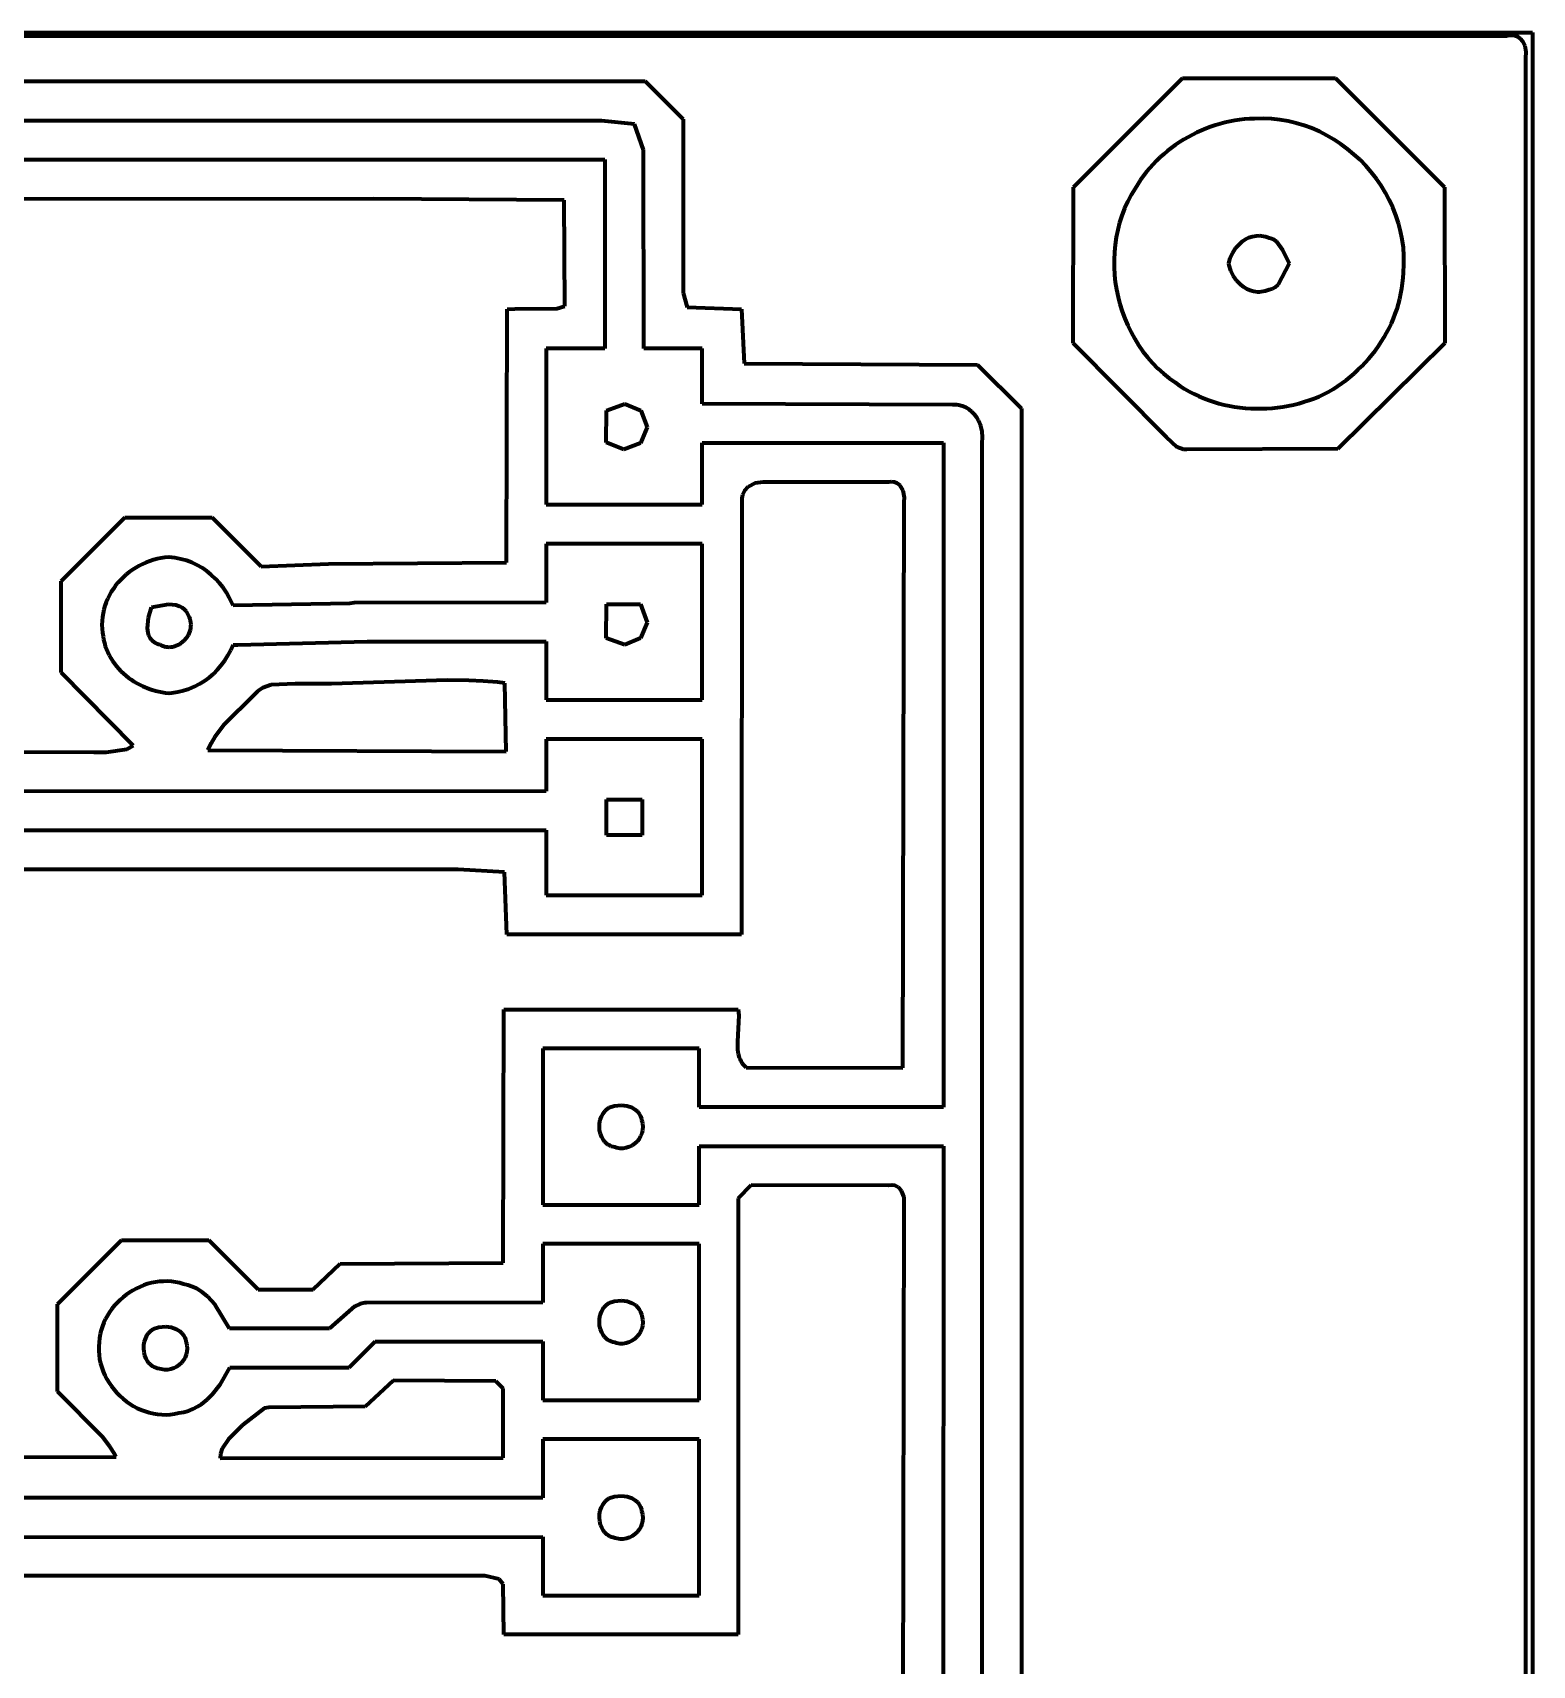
# Model space of a CAD drawing. Header units: millimetres. Extents: x 0 to 15.3, y 0 to 12.6.
# Drawn here: x 12.078 to 15.278, y 9.129 to 12.611 of the extents above; entities that cross this region are included whole.
import ezdxf

# ---------------------------------------------------------------- set-up
doc = ezdxf.new("R2010")
doc.units = ezdxf.units.MM
doc.layers.add('color#f8f8f8ff', color=7, linetype='CONTINUOUS', lineweight=100)

msp = doc.modelspace()

# ---------------------------------------------------------------- linework, layer by layer
at = {"layer": 'color#f8f8f8ff'}
for p, q in [((0, 12.6111), (15.2778, 12.6111)), ((15.2778, 12.6111), (15.2778, 0)), ((15.2227, 12.6039), (0.0551, 12.6038)), ((15.2258, 12.6046), (15.2227, 12.6039)), ((15.2317, 12.6052), (15.2258, 12.6046)), ((15.2372, 12.6049), (15.2317, 12.6052)), ((15.2422, 12.6038), (15.2372, 12.6049)), ((15.2468, 12.6019), (15.2422, 12.6038)), ((15.2527, 12.5977), (15.2468, 12.6019)), ((15.2575, 12.5922), (15.2527, 12.5977)), ((15.2621, 12.5833), (15.2575, 12.5922)), ((15.2648, 12.5703), (15.2621, 12.5833)), ((15.2635, 0.0091), (15.2638, 12.5564)), ((15.2638, 12.5564), (15.2648, 12.5703)), ((7.5874, 12.5076), (13.3848, 12.5077)), ((13.3848, 12.5077), (13.4659, 12.4266)), ((14.2985, 12.2815), (14.531, 12.5139)), ((14.531, 12.5139), (14.8578, 12.5139)), ((14.8578, 12.5139), (15.0904, 12.2815)), ((13.2919, 12.4233), (7.6664, 12.4235)), ((13.3625, 12.416), (13.2919, 12.4233)), ((13.3817, 12.3615), (13.3625, 12.416)), ((13.4659, 12.4266), (13.4661, 12.0565)), ((14.562, 12.3982), (14.5525, 12.3935)), ((14.5717, 12.4025), (14.562, 12.3982)), ((14.5815, 12.4065), (14.5717, 12.4025)), ((14.5914, 12.4102), (14.5815, 12.4065)), ((14.6015, 12.4136), (14.5914, 12.4102)), ((14.6117, 12.4166), (14.6015, 12.4136)), ((14.6219, 12.4192), (14.6117, 12.4166)), ((14.6323, 12.4215), (14.6219, 12.4192)), ((14.6428, 12.4235), (14.6323, 12.4215)), ((14.6533, 12.425), (14.6428, 12.4235)), ((14.6639, 12.4263), (14.6533, 12.425)), ((14.6745, 12.4271), (14.6639, 12.4263)), ((14.6852, 12.4276), (14.6745, 12.4271)), ((14.7033, 12.4281), (14.6852, 12.4276)), ((14.7212, 12.4274), (14.7033, 12.4281)), ((14.739, 12.4255), (14.7212, 12.4274)), ((14.7565, 12.4225), (14.739, 12.4255)), ((14.7738, 12.4184), (14.7565, 12.4225)), ((14.7907, 12.4133), (14.7738, 12.4184)), ((14.8073, 12.4072), (14.7907, 12.4133)), ((14.8235, 12.4001), (14.8073, 12.4072)), ((14.8392, 12.392), (14.8235, 12.4001)), ((14.5077, 12.3655), (14.4994, 12.359)), ((14.5163, 12.3717), (14.5077, 12.3655)), ((14.5251, 12.3776), (14.5163, 12.3717)), ((14.534, 12.3832), (14.5251, 12.3776)), ((14.5432, 12.3885), (14.534, 12.3832)), ((14.5525, 12.3935), (14.5432, 12.3885)), ((14.8545, 12.3831), (14.8392, 12.392)), ((14.8692, 12.3734), (14.8545, 12.3831)), ((14.8835, 12.3628), (14.8692, 12.3734)), ((14.8971, 12.3515), (14.8835, 12.3628)), ((7.6631, 12.3404), (13.2988, 12.3404)), ((13.2988, 12.3404), (13.2988, 11.9373)), ((13.3818, 11.9373), (13.3817, 12.3615)), ((14.4685, 12.3302), (14.4614, 12.3223)), ((14.4758, 12.3378), (14.4685, 12.3302)), ((14.4834, 12.3452), (14.4758, 12.3378)), ((14.4913, 12.3522), (14.4834, 12.3452)), ((14.4994, 12.359), (14.4913, 12.3522)), ((14.9101, 12.3395), (14.8971, 12.3515)), ((14.9224, 12.3267), (14.9101, 12.3395)), ((14.4419, 12.2971), (14.436, 12.2882)), ((14.4481, 12.3057), (14.4419, 12.2971)), ((14.4546, 12.3141), (14.4481, 12.3057)), ((14.4614, 12.3223), (14.4546, 12.3141)), ((14.934, 12.3133), (14.9224, 12.3267)), ((14.9449, 12.2994), (14.934, 12.3133)), ((14.9549, 12.2848), (14.9449, 12.2994)), ((14.2979, 11.9486), (14.2985, 12.2815)), ((14.422, 12.2651), (14.4145, 12.2508)), ((14.4305, 12.279), (14.422, 12.2651)), ((14.436, 12.2882), (14.4305, 12.279)), ((14.9642, 12.2698), (14.9549, 12.2848)), ((14.9726, 12.2542), (14.9642, 12.2698)), ((15.0904, 12.2815), (15.091, 11.9485)), ((12.8059, 12.2567), (11.6562, 12.2552)), ((13.2121, 12.2536), (12.8059, 12.2567)), ((13.2137, 12.0274), (13.2121, 12.2536)), ((14.4078, 12.2361), (14.4021, 12.2211)), ((14.4145, 12.2508), (14.4078, 12.2361)), ((14.9801, 12.2382), (14.9726, 12.2542)), ((14.9866, 12.2218), (14.9801, 12.2382)), ((14.3931, 12.1904), (14.3899, 12.1747)), ((14.3971, 12.2059), (14.3931, 12.1904)), ((14.4021, 12.2211), (14.3971, 12.2059)), ((14.9922, 12.2051), (14.9866, 12.2218)), ((14.9967, 12.188), (14.9922, 12.2051)), ((14.3875, 12.1588), (14.386, 12.1429)), ((14.3899, 12.1747), (14.3875, 12.1588)), ((14.6453, 12.152), (14.6534, 12.161)), ((14.6534, 12.161), (14.6595, 12.1662)), ((14.6595, 12.1662), (14.6661, 12.1705)), ((14.6661, 12.1705), (14.6731, 12.174)), ((14.6731, 12.174), (14.6805, 12.1765)), ((14.6805, 12.1765), (14.6882, 12.178)), ((14.6882, 12.178), (14.6961, 12.1783)), ((14.6961, 12.1783), (14.7001, 12.178)), ((14.7001, 12.178), (14.7042, 12.1773)), ((14.7042, 12.1773), (14.7083, 12.1764)), ((14.7083, 12.1764), (14.7124, 12.175)), ((14.7124, 12.175), (14.7165, 12.1734)), ((14.7165, 12.1734), (14.724, 12.171)), ((14.724, 12.171), (14.7322, 12.1657)), ((14.7322, 12.1657), (14.7449, 12.1482)), ((15.0002, 12.1706), (14.9967, 12.188)), ((15.0026, 12.153), (15.0002, 12.1706)), ((14.386, 12.1429), (14.3853, 12.1269)), ((14.3853, 12.1269), (14.3854, 12.1108)), ((14.6299, 12.1189), (14.6333, 12.1307)), ((14.6333, 12.1307), (14.6385, 12.1418)), ((14.6385, 12.1418), (14.6453, 12.152)), ((14.7449, 12.1482), (14.759, 12.119)), ((15.0038, 12.1352), (15.0026, 12.153)), ((15.0039, 12.1172), (15.0038, 12.1352)), ((14.3854, 12.1108), (14.3863, 12.0948)), ((14.3863, 12.0948), (14.388, 12.0788)), ((14.6308, 12.1148), (14.6299, 12.1189)), ((14.6347, 12.103), (14.6308, 12.1148)), ((14.6403, 12.0919), (14.6347, 12.103)), ((14.6474, 12.0818), (14.6403, 12.0919)), ((14.759, 12.119), (14.7358, 12.0739)), ((15.001, 12.0767), (15.0021, 12.0879)), ((15.0021, 12.0879), (15.0028, 12.0991)), ((15.0028, 12.0991), (15.0039, 12.1172)), ((13.4661, 12.0565), (13.4744, 12.0256)), ((14.388, 12.0788), (14.3905, 12.063)), ((14.3905, 12.063), (14.3938, 12.0472)), ((14.6558, 12.073), (14.6474, 12.0818)), ((14.6621, 12.0681), (14.6558, 12.073)), ((14.6688, 12.064), (14.6621, 12.0681)), ((14.676, 12.0609), (14.6688, 12.064)), ((14.6835, 12.0588), (14.676, 12.0609)), ((14.6913, 12.0578), (14.6835, 12.0588)), ((14.6954, 12.0578), (14.6913, 12.0578)), ((14.6994, 12.058), (14.6954, 12.0578)), ((14.7036, 12.0587), (14.6994, 12.058)), ((14.7078, 12.0596), (14.7036, 12.0587)), ((14.712, 12.0609), (14.7078, 12.0596)), ((14.7162, 12.0626), (14.712, 12.0609)), ((14.7216, 12.0641), (14.7162, 12.0626)), ((14.7284, 12.0675), (14.7216, 12.0641)), ((14.7358, 12.0739), (14.7284, 12.0675)), ((14.9951, 12.0437), (14.9975, 12.0546)), ((14.9975, 12.0546), (14.9995, 12.0656)), ((14.9995, 12.0656), (15.001, 12.0767)), ((13.0893, 11.4809), (13.0902, 12.0211)), ((13.0902, 12.0211), (13.1071, 12.0217)), ((13.1071, 12.0217), (13.1973, 12.0229)), ((13.1973, 12.0229), (13.2137, 12.0274)), ((13.4744, 12.0256), (13.5901, 12.0211)), ((13.5901, 12.0211), (13.5964, 11.9051)), ((14.3938, 12.0472), (14.3978, 12.0317)), ((14.3978, 12.0317), (14.4026, 12.0163)), ((14.4026, 12.0163), (14.4082, 12.0013)), ((14.9853, 12.0117), (14.989, 12.0222)), ((14.989, 12.0222), (14.9923, 12.0329)), ((14.9923, 12.0329), (14.9951, 12.0437)), ((14.4082, 12.0013), (14.4145, 11.9865)), ((14.4145, 11.9865), (14.4215, 11.9721)), ((14.9669, 11.9711), (14.9721, 11.981)), ((14.9721, 11.981), (14.9769, 11.9911)), ((14.9769, 11.9911), (14.9813, 12.0013)), ((14.9813, 12.0013), (14.9853, 12.0117)), ((14.4974, 11.748), (14.2979, 11.9486)), ((14.4215, 11.9721), (14.4293, 11.958)), ((14.4293, 11.958), (14.4378, 11.9444)), ((15.091, 11.9485), (14.8627, 11.7231)), ((14.9493, 11.9426), (14.9555, 11.9519)), ((14.9555, 11.9519), (14.9614, 11.9614)), ((14.9614, 11.9614), (14.9669, 11.9711)), ((13.2988, 11.9373), (13.1739, 11.9374)), ((13.1739, 11.9374), (13.1739, 11.6044)), ((13.5067, 11.9373), (13.3818, 11.9373)), ((13.5067, 11.8194), (13.5067, 11.9373)), ((14.4378, 11.9444), (14.4469, 11.9313)), ((14.4469, 11.9313), (14.4568, 11.9186)), ((14.4568, 11.9186), (14.4674, 11.9065)), ((14.9214, 11.9077), (14.9289, 11.9161)), ((14.9289, 11.9161), (14.936, 11.9247)), ((14.936, 11.9247), (14.9428, 11.9335)), ((14.9428, 11.9335), (14.9493, 11.9426)), ((13.5964, 11.9051), (14.094, 11.9028)), ((14.094, 11.9028), (14.1876, 11.8092)), ((14.4674, 11.9065), (14.4786, 11.8951)), ((14.4786, 11.8951), (14.4906, 11.8842)), ((14.4906, 11.8842), (14.5031, 11.874)), ((14.8803, 11.87), (14.889, 11.8769)), ((14.889, 11.8769), (14.8975, 11.8842)), ((14.8975, 11.8842), (14.9057, 11.8918)), ((14.9057, 11.8918), (14.9137, 11.8996)), ((14.9137, 11.8996), (14.9214, 11.9077)), ((14.5031, 11.874), (14.5164, 11.8646)), ((14.5164, 11.8646), (14.5258, 11.8579)), ((14.5258, 11.8579), (14.5355, 11.8517)), ((14.5355, 11.8517), (14.5455, 11.846)), ((14.5455, 11.846), (14.5556, 11.8406)), ((14.5556, 11.8406), (14.566, 11.8357)), ((14.8332, 11.84), (14.843, 11.8453)), ((14.843, 11.8453), (14.8527, 11.851)), ((14.8527, 11.851), (14.8621, 11.857)), ((14.8621, 11.857), (14.8713, 11.8633)), ((14.8713, 11.8633), (14.8803, 11.87)), ((13.3021, 11.8055), (13.3416, 11.8194)), ((13.3416, 11.8194), (13.3755, 11.8055)), ((14.0408, 11.8176), (13.5067, 11.8194)), ((14.0453, 11.8176), (14.0408, 11.8176)), ((14.0497, 11.8173), (14.0453, 11.8176)), ((14.0539, 11.8166), (14.0497, 11.8173)), ((14.0619, 11.8145), (14.0539, 11.8166)), ((14.0693, 11.8114), (14.0619, 11.8145)), ((14.076, 11.8074), (14.0693, 11.8114)), ((14.0821, 11.8025), (14.076, 11.8074)), ((14.1876, 11.8092), (14.1877, 0.4115)), ((14.566, 11.8357), (14.5765, 11.8312)), ((14.5765, 11.8312), (14.5872, 11.8272)), ((14.5872, 11.8272), (14.598, 11.8235)), ((14.598, 11.8235), (14.609, 11.8203)), ((14.609, 11.8203), (14.6201, 11.8175)), ((14.6201, 11.8175), (14.6313, 11.8151)), ((14.6313, 11.8151), (14.6426, 11.8131)), ((14.6426, 11.8131), (14.654, 11.8115)), ((14.654, 11.8115), (14.6654, 11.8103)), ((14.6654, 11.8103), (14.6769, 11.8095)), ((14.6769, 11.8095), (14.6884, 11.8091)), ((14.6884, 11.8091), (14.6999, 11.8092)), ((14.6999, 11.8092), (14.7114, 11.8096)), ((14.7114, 11.8096), (14.7229, 11.8104)), ((14.7229, 11.8104), (14.7343, 11.8116)), ((14.7343, 11.8116), (14.7457, 11.8132)), ((14.7457, 11.8132), (14.757, 11.8152)), ((14.757, 11.8152), (14.7683, 11.8176)), ((14.7683, 11.8176), (14.7794, 11.8204)), ((14.7794, 11.8204), (14.7905, 11.8236)), ((14.7905, 11.8236), (14.8014, 11.8271)), ((14.8014, 11.8271), (14.8122, 11.831)), ((14.8122, 11.831), (14.8228, 11.8353)), ((14.8228, 11.8353), (14.8332, 11.84)), ((13.302, 11.7366), (13.3021, 11.8055)), ((13.3755, 11.8055), (13.389, 11.7697)), ((14.0875, 11.7969), (14.0821, 11.8025)), ((14.0922, 11.7906), (14.0875, 11.7969)), ((14.0962, 11.7837), (14.0922, 11.7906)), ((14.1008, 11.7725), (14.0962, 11.7837)), ((14.1037, 11.7605), (14.1008, 11.7725)), ((13.3396, 11.7223), (13.302, 11.7366)), ((13.389, 11.7697), (13.3749, 11.7356)), ((13.5067, 11.6044), (13.5066, 11.7361)), ((13.5066, 11.7361), (14.0212, 11.7361)), ((14.0212, 11.7361), (14.0212, 10.3194)), ((14.1048, 11.748), (14.1037, 11.7605)), ((14.1041, 11.7354), (14.1048, 11.748)), ((14.5201, 11.7268), (14.4974, 11.748)), ((13.3749, 11.7356), (13.3396, 11.7223)), ((14.1041, 0.5132), (14.1041, 11.7354)), ((14.5332, 11.7217), (14.5201, 11.7268)), ((14.5409, 11.7222), (14.5332, 11.7217)), ((14.8627, 11.7231), (14.5409, 11.7222)), ((13.5967, 11.634), (13.5925, 11.6256)), ((13.6048, 11.6425), (13.5967, 11.634)), ((13.6197, 11.6502), (13.6048, 11.6425)), ((13.6366, 11.6522), (13.6197, 11.6502)), ((13.9047, 11.6525), (13.6366, 11.6522)), ((13.9096, 11.6531), (13.9047, 11.6525)), ((13.9163, 11.6526), (13.9096, 11.6531)), ((13.9221, 11.6504), (13.9163, 11.6526)), ((13.9287, 11.6454), (13.9221, 11.6504)), ((13.9354, 11.6346), (13.9287, 11.6454)), ((13.9384, 11.6194), (13.9354, 11.6346)), ((13.1739, 11.6044), (13.5067, 11.6044)), ((13.591, 11.6107), (13.5905, 10.6873)), ((13.5925, 11.6256), (13.591, 11.6184)), ((13.591, 11.6184), (13.591, 11.6107)), ((13.935, 10.4032), (13.9374, 11.6107)), ((13.9374, 11.6107), (13.9384, 11.6194)), ((12.1389, 11.4412), (12.2749, 11.5768)), ((12.2749, 11.5768), (12.4612, 11.5768)), ((12.4612, 11.5768), (12.5659, 11.4722)), ((13.1738, 11.5206), (13.1738, 11.3957)), ((13.5067, 11.5206), (13.1738, 11.5206)), ((13.5067, 11.1878), (13.5067, 11.5206)), ((12.2843, 11.4605), (12.2779, 11.4553)), ((12.291, 11.4653), (12.2843, 11.4605)), ((12.298, 11.4698), (12.291, 11.4653)), ((12.3051, 11.4739), (12.298, 11.4698)), ((12.3125, 11.4776), (12.3051, 11.4739)), ((12.3201, 11.481), (12.3125, 11.4776)), ((12.3279, 11.4839), (12.3201, 11.481)), ((12.3358, 11.4864), (12.3279, 11.4839)), ((12.3438, 11.4885), (12.3358, 11.4864)), ((12.3519, 11.4901), (12.3438, 11.4885)), ((12.3602, 11.4913), (12.3519, 11.4901)), ((12.3685, 11.492), (12.3602, 11.4913)), ((12.3814, 11.4907), (12.3685, 11.492)), ((12.3939, 11.4883), (12.3814, 11.4907)), ((12.406, 11.485), (12.3939, 11.4883)), ((12.4176, 11.4807), (12.406, 11.485)), ((12.4288, 11.4754), (12.4176, 11.4807)), ((12.4395, 11.4694), (12.4288, 11.4754)), ((12.4497, 11.4624), (12.4395, 11.4694)), ((12.4593, 11.4548), (12.4497, 11.4624)), ((12.5659, 11.4722), (12.7096, 11.478)), ((12.7096, 11.478), (13.0893, 11.4809)), ((12.1387, 11.2463), (12.1389, 11.4412)), ((12.2503, 11.4251), (12.2459, 11.4183)), ((12.2551, 11.4317), (12.2503, 11.4251)), ((12.2603, 11.438), (12.2551, 11.4317)), ((12.2659, 11.4441), (12.2603, 11.438)), ((12.2717, 11.4499), (12.2659, 11.4441)), ((12.2779, 11.4553), (12.2717, 11.4499)), ((12.4683, 11.4463), (12.4593, 11.4548)), ((12.4767, 11.4372), (12.4683, 11.4463)), ((12.4844, 11.4275), (12.4767, 11.4372)), ((12.4914, 11.4171), (12.4844, 11.4275)), ((12.2322, 11.3888), (12.23, 11.381)), ((12.235, 11.3965), (12.2322, 11.3888)), ((12.2382, 11.4039), (12.235, 11.3965)), ((12.2418, 11.4112), (12.2382, 11.4039)), ((12.2459, 11.4183), (12.2418, 11.4112)), ((12.3318, 11.3858), (12.3681, 11.3922)), ((12.3681, 11.3922), (12.3834, 11.3908)), ((12.3834, 11.3908), (12.3917, 11.388)), ((12.3917, 11.388), (12.3968, 11.3852)), ((12.4977, 11.4062), (12.4914, 11.4171)), ((12.5033, 11.3948), (12.4977, 11.4062)), ((12.5058, 11.3889), (12.5033, 11.3948)), ((12.7548, 11.3936), (12.5058, 11.3889)), ((12.7637, 11.3947), (12.7548, 11.3936)), ((13.1738, 11.3957), (12.7637, 11.3947)), ((13.302, 11.3195), (13.3023, 11.3921)), ((13.3023, 11.3921), (13.3749, 11.3924)), ((13.3749, 11.3924), (13.3889, 11.3529)), ((12.2262, 11.3566), (12.226, 11.3483)), ((12.2269, 11.3649), (12.2262, 11.3566)), ((12.2282, 11.373), (12.2269, 11.3649)), ((12.23, 11.381), (12.2282, 11.373)), ((12.3232, 11.3406), (12.3255, 11.364)), ((12.3255, 11.364), (12.3318, 11.3858)), ((12.3968, 11.3852), (12.4013, 11.3816)), ((12.4013, 11.3816), (12.4053, 11.3771)), ((12.4053, 11.3771), (12.407, 11.3745)), ((12.407, 11.3745), (12.4086, 11.3716)), ((12.4086, 11.3716), (12.4099, 11.3685)), ((12.4099, 11.3685), (12.4118, 11.3646)), ((12.4118, 11.3646), (12.4133, 11.3607)), ((12.4133, 11.3607), (12.4144, 11.3568)), ((12.4144, 11.3568), (12.415, 11.3528)), ((13.3889, 11.3529), (13.3751, 11.3193)), ((12.226, 11.3483), (12.2263, 11.3398)), ((12.2263, 11.3398), (12.2273, 11.3313)), ((12.2273, 11.3313), (12.2282, 11.3239)), ((12.2282, 11.3239), (12.2294, 11.3167)), ((12.3245, 11.3311), (12.3232, 11.3406)), ((12.3263, 11.3253), (12.3245, 11.3311)), ((12.3289, 11.3199), (12.3263, 11.3253)), ((12.3325, 11.315), (12.3289, 11.3199)), ((12.4055, 11.3196), (12.4003, 11.3136)), ((12.4097, 11.3262), (12.4055, 11.3196)), ((12.4128, 11.3334), (12.4097, 11.3262)), ((12.4139, 11.3372), (12.4128, 11.3334)), ((12.4147, 11.341), (12.4139, 11.3372)), ((12.4152, 11.3449), (12.4147, 11.341)), ((12.415, 11.3528), (12.4153, 11.3488)), ((12.4153, 11.3488), (12.4152, 11.3449)), ((13.3415, 11.3056), (13.302, 11.3195)), ((13.3751, 11.3193), (13.3415, 11.3056)), ((12.2294, 11.3167), (12.2311, 11.3097)), ((12.2311, 11.3097), (12.2331, 11.3028)), ((12.2331, 11.3028), (12.2356, 11.2961)), ((12.2356, 11.2961), (12.2383, 11.2896)), ((12.2383, 11.2896), (12.2414, 11.2833)), ((12.2414, 11.2833), (12.2449, 11.2771)), ((12.3347, 11.3129), (12.3325, 11.315)), ((12.3372, 11.3109), (12.3347, 11.3129)), ((12.3399, 11.3091), (12.3372, 11.3109)), ((12.343, 11.3076), (12.3399, 11.3091)), ((12.3463, 11.3062), (12.343, 11.3076)), ((12.35, 11.3051), (12.3463, 11.3062)), ((12.3539, 11.3032), (12.35, 11.3051)), ((12.3578, 11.3017), (12.3539, 11.3032)), ((12.3617, 11.3007), (12.3578, 11.3017)), ((12.3656, 11.3001), (12.3617, 11.3007)), ((12.3695, 11.2999), (12.3656, 11.3001)), ((12.3733, 11.3002), (12.3695, 11.2999)), ((12.3771, 11.3007), (12.3733, 11.3002)), ((12.3808, 11.3017), (12.3771, 11.3007)), ((12.3844, 11.303), (12.3808, 11.3017)), ((12.3879, 11.3045), (12.3844, 11.303)), ((12.3912, 11.3064), (12.3879, 11.3045)), ((12.3944, 11.3086), (12.3912, 11.3064)), ((12.4003, 11.3136), (12.3944, 11.3086)), ((12.4947, 11.2827), (12.5006, 11.2939)), ((12.5006, 11.2939), (12.5058, 11.3056)), ((12.5058, 11.3056), (12.5156, 11.3057)), ((12.5156, 11.3057), (12.7916, 11.3122)), ((12.7916, 11.3122), (13.1738, 11.3126)), ((13.1738, 11.3126), (13.1738, 11.1877)), ((12.2449, 11.2771), (12.2486, 11.2711)), ((12.2486, 11.2711), (12.2527, 11.2654)), ((12.2527, 11.2654), (12.257, 11.2598)), ((12.257, 11.2598), (12.2616, 11.2544)), ((12.2616, 11.2544), (12.2665, 11.2493)), ((12.2665, 11.2493), (12.2716, 11.2444)), ((12.4638, 11.2438), (12.4725, 11.2526)), ((12.4725, 11.2526), (12.4806, 11.262)), ((12.4806, 11.262), (12.488, 11.2721)), ((12.488, 11.2721), (12.4947, 11.2827)), ((12.2922, 11.0903), (12.1387, 11.2463)), ((12.2716, 11.2444), (12.277, 11.2397)), ((12.277, 11.2397), (12.2825, 11.2353)), ((12.2825, 11.2353), (12.2883, 11.2311)), ((12.2883, 11.2311), (12.2942, 11.2272)), ((12.2942, 11.2272), (12.3004, 11.2235)), ((12.3004, 11.2235), (12.3131, 11.217)), ((12.3131, 11.217), (12.3264, 11.2115)), ((12.4117, 11.2115), (12.4232, 11.2163)), ((12.4232, 11.2163), (12.4341, 11.2219)), ((12.4341, 11.2219), (12.4446, 11.2284)), ((12.4446, 11.2284), (12.4545, 11.2357)), ((12.4545, 11.2357), (12.4638, 11.2438)), ((12.587, 11.2197), (12.5692, 11.2134)), ((12.6383, 11.2223), (12.587, 11.2197)), ((12.7154, 11.2221), (12.6383, 11.2223)), ((12.9622, 11.2301), (12.7154, 11.2221)), ((13.0084, 11.2294), (12.9622, 11.2301)), ((13.0392, 11.2279), (13.0084, 11.2294)), ((13.07, 11.2255), (13.0392, 11.2279)), ((13.0854, 11.2239), (13.07, 11.2255)), ((13.0886, 11.0775), (13.0854, 11.2239)), ((12.3264, 11.2115), (12.3332, 11.2092)), ((12.3332, 11.2092), (12.3401, 11.2073)), ((12.3401, 11.2073), (12.3471, 11.2056)), ((12.3471, 11.2056), (12.3541, 11.2042)), ((12.3541, 11.2042), (12.3612, 11.2032)), ((12.3612, 11.2032), (12.3684, 11.2025)), ((12.3684, 11.2025), (12.3748, 11.203)), ((12.3748, 11.203), (12.3875, 11.2048)), ((12.3875, 11.2048), (12.3998, 11.2077)), ((12.3998, 11.2077), (12.4117, 11.2115)), ((12.5513, 11.1996), (12.4859, 11.135)), ((12.5585, 11.2065), (12.5513, 11.1996)), ((12.5692, 11.2134), (12.5585, 11.2065)), ((13.1738, 11.1877), (13.5067, 11.1878)), ((12.4665, 11.1094), (12.4586, 11.0954)), ((12.4859, 11.135), (12.4665, 11.1094)), ((11.6681, 11.0781), (12.2084, 11.0763)), ((12.2084, 11.0763), (12.2352, 11.0763)), ((12.2352, 11.0763), (12.2789, 11.0829)), ((12.2789, 11.0829), (12.2922, 11.0903)), ((12.4586, 11.0954), (12.4521, 11.0804)), ((12.4521, 11.0804), (13.0886, 11.0775)), ((13.5067, 11.1039), (13.1738, 11.1039)), ((13.1738, 11.1039), (13.1738, 10.9929)), ((13.5067, 10.7711), (13.5067, 11.1039)), ((13.1738, 10.9929), (11.5695, 10.9927)), ((13.3023, 10.9755), (13.3782, 10.9755)), ((13.3023, 10.8995), (13.3023, 10.9755)), ((13.3782, 10.9755), (13.3782, 10.8995)), ((11.5929, 10.91), (13.1738, 10.9099)), ((13.1738, 10.9099), (13.1738, 10.7711)), ((13.3782, 10.8995), (13.3023, 10.8995)), ((12.9862, 10.8263), (11.7359, 10.8265)), ((13.0849, 10.8203), (12.9862, 10.8263)), ((13.09, 10.6874), (13.0849, 10.8203)), ((13.1738, 10.7711), (13.5067, 10.7711)), ((13.5905, 10.6873), (13.09, 10.6874)), ((13.0818, 9.9875), (13.0833, 10.5278)), ((13.0833, 10.5278), (13.5834, 10.5278)), ((13.5834, 10.5278), (13.5847, 10.5149)), ((13.5847, 10.5149), (13.5816, 10.4596)), ((13.5816, 10.4596), (13.5821, 10.4417)), ((13.5, 10.4444), (13.1667, 10.4444)), ((13.1667, 10.4444), (13.1667, 10.1111)), ((13.5, 10.3194), (13.5, 10.4444)), ((13.5821, 10.4417), (13.5834, 10.4332)), ((13.5834, 10.4332), (13.5857, 10.4251)), ((13.5857, 10.4251), (13.5873, 10.4212)), ((13.5873, 10.4212), (13.5892, 10.4175)), ((13.5892, 10.4175), (13.5915, 10.4139)), ((13.5915, 10.4139), (13.5941, 10.4104)), ((13.5941, 10.4104), (13.597, 10.4071)), ((13.597, 10.4071), (13.6004, 10.404)), ((13.6004, 10.404), (13.935, 10.4032)), ((13.295, 10.3058), (13.2972, 10.3088)), ((13.2972, 10.3088), (13.2996, 10.3116)), ((13.2996, 10.3116), (13.3023, 10.3142)), ((13.3023, 10.3142), (13.3052, 10.3165)), ((13.3052, 10.3165), (13.3084, 10.3185)), ((13.3084, 10.3185), (13.3194, 10.3223)), ((13.3194, 10.3223), (13.3343, 10.3237)), ((13.3343, 10.3237), (13.3461, 10.3222)), ((13.3461, 10.3222), (13.3572, 10.3182)), ((13.3572, 10.3182), (13.3644, 10.3136)), ((13.3644, 10.3136), (13.3686, 10.3098)), ((13.3686, 10.3098), (13.3721, 10.3053)), ((14.0212, 10.3194), (13.5, 10.3194)), ((13.2872, 10.2771), (13.2876, 10.2847)), ((13.2878, 10.2696), (13.2872, 10.2771)), ((13.2876, 10.2847), (13.289, 10.2921)), ((13.289, 10.2921), (13.2915, 10.2992)), ((13.2915, 10.2992), (13.295, 10.3058)), ((13.3721, 10.3053), (13.3749, 10.3001)), ((13.3749, 10.3001), (13.3768, 10.2943)), ((13.3768, 10.2943), (13.3774, 10.2912)), ((13.3774, 10.2912), (13.3785, 10.2876)), ((13.3785, 10.2876), (13.3793, 10.2841)), ((13.3793, 10.2841), (13.38, 10.277)), ((13.38, 10.277), (13.3794, 10.2701)), ((13.2894, 10.2622), (13.2878, 10.2696)), ((13.2921, 10.2553), (13.2894, 10.2622)), ((13.2957, 10.249), (13.2921, 10.2553)), ((13.2979, 10.2461), (13.2957, 10.249)), ((13.3004, 10.2435), (13.2979, 10.2461)), ((13.3031, 10.2411), (13.3004, 10.2435)), ((13.306, 10.239), (13.3031, 10.2411)), ((13.3092, 10.2371), (13.306, 10.239)), ((13.3627, 10.2414), (13.3572, 10.2375)), ((13.3676, 10.246), (13.3627, 10.2414)), ((13.3719, 10.2513), (13.3676, 10.246)), ((13.3753, 10.2572), (13.3719, 10.2513)), ((13.3779, 10.2634), (13.3753, 10.2572)), ((13.3794, 10.2701), (13.3779, 10.2634)), ((13.3127, 10.2356), (13.3092, 10.2371)), ((13.3163, 10.2345), (13.3127, 10.2356)), ((13.3203, 10.2336), (13.3163, 10.2345)), ((13.3238, 10.2325), (13.3203, 10.2336)), ((13.3274, 10.2317), (13.3238, 10.2325)), ((13.3309, 10.2313), (13.3274, 10.2317)), ((13.3379, 10.2312), (13.3309, 10.2313)), ((13.3447, 10.2323), (13.3379, 10.2312)), ((13.3511, 10.2345), (13.3447, 10.2323)), ((13.3572, 10.2375), (13.3511, 10.2345)), ((13.5, 10.1111), (13.5, 10.2361)), ((13.5, 10.2361), (14.0212, 10.2361)), ((14.0212, 10.2361), (14.021, 8.8194)), ((13.6113, 10.1528), (13.5833, 10.1247)), ((13.9044, 10.1524), (13.6113, 10.1528)), ((13.9114, 10.1531), (13.9044, 10.1524)), ((13.9177, 10.1521), (13.9114, 10.1531)), ((13.925, 10.1485), (13.9177, 10.1521)), ((13.9321, 10.1411), (13.925, 10.1485)), ((13.9376, 10.1274), (13.9321, 10.1411)), ((13.1667, 10.1111), (13.5, 10.1111)), ((13.5833, 10.1247), (13.5833, 9.1944)), ((13.935, 8.9032), (13.9374, 10.1122)), ((13.9374, 10.1122), (13.9378, 10.1144)), ((13.9378, 10.1144), (13.9376, 10.1274)), ((12.1313, 9.8987), (12.2679, 10.0354)), ((12.2679, 10.0354), (12.4543, 10.0354)), ((12.4543, 10.0354), (12.5594, 9.9306)), ((13.1667, 10.0278), (13.1667, 9.9028)), ((13.5, 10.0278), (13.1667, 10.0278)), ((13.5, 9.6944), (13.5, 10.0278)), ((12.6765, 9.9306), (12.7343, 9.9852)), ((12.7343, 9.9852), (13.0818, 9.9875)), ((12.2921, 9.9285), (12.2848, 9.924)), ((12.2996, 9.9326), (12.2921, 9.9285)), ((12.3074, 9.9362), (12.2996, 9.9326)), ((12.3153, 9.9394), (12.3074, 9.9362)), ((12.3234, 9.9421), (12.3153, 9.9394)), ((12.3316, 9.9443), (12.3234, 9.9421)), ((12.34, 9.946), (12.3316, 9.9443)), ((12.3484, 9.9471), (12.34, 9.946)), ((12.3569, 9.9477), (12.3484, 9.9471)), ((12.3655, 9.9478), (12.3569, 9.9477)), ((12.374, 9.9473), (12.3655, 9.9478)), ((12.3826, 9.9461), (12.374, 9.9473)), ((12.3911, 9.9444), (12.3826, 9.9461)), ((12.3996, 9.942), (12.3911, 9.9444)), ((12.4095, 9.9396), (12.3996, 9.942)), ((12.4188, 9.9363), (12.4095, 9.9396)), ((12.4276, 9.9321), (12.4188, 9.9363)), ((12.4399, 9.9245), (12.4276, 9.9321)), ((12.5594, 9.9306), (12.6765, 9.9306)), ((12.1312, 9.7125), (12.1313, 9.8987)), ((12.2527, 9.8959), (12.2473, 9.8892)), ((12.2584, 9.9022), (12.2527, 9.8959)), ((12.2645, 9.9082), (12.2584, 9.9022)), ((12.271, 9.9139), (12.2645, 9.9082)), ((12.2777, 9.9191), (12.271, 9.9139)), ((12.2848, 9.924), (12.2777, 9.9191)), ((12.4511, 9.9153), (12.4399, 9.9245)), ((12.4677, 9.8975), (12.4511, 9.9153)), ((12.4984, 9.8472), (12.4677, 9.8975)), ((12.7646, 9.8941), (12.7115, 9.8472)), ((12.7768, 9.8994), (12.7646, 9.8941)), ((12.7868, 9.9017), (12.7768, 9.8994)), ((12.7903, 9.9021), (12.7868, 9.9017)), ((13.1667, 9.9028), (12.7903, 9.9021)), ((13.2949, 9.8889), (13.297, 9.8919)), ((13.297, 9.8919), (13.2994, 9.8947)), ((13.2994, 9.8947), (13.3021, 9.8973)), ((13.3021, 9.8973), (13.305, 9.8997)), ((13.305, 9.8997), (13.3081, 9.9018)), ((13.3081, 9.9018), (13.3192, 9.9056)), ((13.3192, 9.9056), (13.3343, 9.9071)), ((13.3343, 9.9071), (13.3463, 9.9055)), ((13.3463, 9.9055), (13.3574, 9.9014)), ((13.3574, 9.9014), (13.3647, 9.8967)), ((13.3647, 9.8967), (13.3689, 9.8928)), ((13.3689, 9.8928), (13.3724, 9.8882)), ((12.2301, 9.8599), (12.227, 9.8519)), ((12.2337, 9.8676), (12.2301, 9.8599)), ((12.2378, 9.8751), (12.2337, 9.8676)), ((12.2423, 9.8823), (12.2378, 9.8751)), ((12.2473, 9.8892), (12.2423, 9.8823)), ((13.2872, 9.8604), (13.2876, 9.8679)), ((13.2878, 9.8528), (13.2872, 9.8604)), ((13.2876, 9.8679), (13.289, 9.8753)), ((13.289, 9.8753), (13.2915, 9.8824)), ((13.2915, 9.8824), (13.2949, 9.8889)), ((13.3724, 9.8882), (13.3751, 9.883)), ((13.3751, 9.883), (13.377, 9.8771)), ((13.377, 9.8771), (13.3775, 9.8739)), ((13.3775, 9.8739), (13.3786, 9.8703)), ((13.3786, 9.8703), (13.3794, 9.8667)), ((13.3794, 9.8667), (13.38, 9.8597)), ((13.38, 9.8597), (13.3794, 9.8528)), ((12.2209, 9.8268), (12.22, 9.8181)), ((12.2224, 9.8354), (12.2209, 9.8268)), ((12.2244, 9.8437), (12.2224, 9.8354)), ((12.227, 9.8519), (12.2244, 9.8437)), ((12.3168, 9.8196), (12.3192, 9.8267)), ((12.3192, 9.8267), (12.3227, 9.8333)), ((12.3227, 9.8333), (12.3248, 9.8364)), ((12.3248, 9.8364), (12.3272, 9.8392)), ((12.3272, 9.8392), (12.3299, 9.8419)), ((12.3299, 9.8419), (12.3329, 9.8442)), ((12.3329, 9.8442), (12.3361, 9.8463)), ((12.3361, 9.8463), (12.3471, 9.8501)), ((12.3471, 9.8501), (12.362, 9.8515)), ((12.362, 9.8515), (12.3739, 9.85)), ((12.3739, 9.85), (12.385, 9.846)), ((12.385, 9.846), (12.3922, 9.8414)), ((12.3922, 9.8414), (12.3964, 9.8375)), ((12.3964, 9.8375), (12.3999, 9.833)), ((12.3999, 9.833), (12.4027, 9.8279)), ((12.4027, 9.8279), (12.4046, 9.8221)), ((12.4046, 9.8221), (12.4052, 9.8189)), ((12.7115, 9.8472), (12.4984, 9.8472)), ((13.2894, 9.8456), (13.2878, 9.8528)), ((13.2921, 9.8387), (13.2894, 9.8456)), ((13.2957, 9.8324), (13.2921, 9.8387)), ((13.2979, 9.8296), (13.2957, 9.8324)), ((13.3003, 9.8269), (13.2979, 9.8296)), ((13.303, 9.8245), (13.3003, 9.8269)), ((13.3059, 9.8224), (13.303, 9.8245)), ((13.309, 9.8206), (13.3059, 9.8224)), ((13.3125, 9.8191), (13.309, 9.8206)), ((13.3568, 9.8206), (13.3508, 9.8177)), ((13.3624, 9.8245), (13.3568, 9.8206)), ((13.3673, 9.829), (13.3624, 9.8245)), ((13.3716, 9.8342), (13.3673, 9.829)), ((13.3751, 9.84), (13.3716, 9.8342)), ((13.3777, 9.8462), (13.3751, 9.84)), ((13.3794, 9.8528), (13.3777, 9.8462)), ((12.2192, 9.8088), (12.2191, 9.7996)), ((12.2191, 9.7996), (12.2197, 9.7905)), ((12.22, 9.8181), (12.2192, 9.8088)), ((12.2197, 9.7905), (12.221, 9.7815)), ((12.315, 9.8045), (12.3154, 9.8121)), ((12.3157, 9.7969), (12.315, 9.8045)), ((12.3154, 9.8121), (12.3168, 9.8196)), ((12.3174, 9.7895), (12.3157, 9.7969)), ((12.3201, 9.7826), (12.3174, 9.7895)), ((12.4057, 9.7914), (12.4032, 9.7851)), ((12.4052, 9.8189), (12.4063, 9.8154)), ((12.4072, 9.798), (12.4057, 9.7914)), ((12.4063, 9.8154), (12.4071, 9.8118)), ((12.4071, 9.8118), (12.4077, 9.8048)), ((12.4077, 9.8048), (12.4072, 9.798)), ((12.7535, 9.7639), (12.8088, 9.8194)), ((12.8088, 9.8194), (13.1667, 9.8195)), ((13.1667, 9.8195), (13.1667, 9.6944)), ((13.3161, 9.8179), (13.3125, 9.8191)), ((13.32, 9.817), (13.3161, 9.8179)), ((13.3236, 9.8159), (13.32, 9.817)), ((13.3271, 9.8151), (13.3236, 9.8159)), ((13.3306, 9.8146), (13.3271, 9.8151)), ((13.3376, 9.8146), (13.3306, 9.8146)), ((13.3443, 9.8156), (13.3376, 9.8146)), ((13.3508, 9.8177), (13.3443, 9.8156)), ((12.221, 9.7815), (12.2229, 9.7726)), ((12.2229, 9.7726), (12.2254, 9.7639)), ((12.2254, 9.7639), (12.2285, 9.7554)), ((12.2285, 9.7554), (12.2321, 9.7471)), ((12.3238, 9.7763), (12.3201, 9.7826)), ((12.3261, 9.7735), (12.3238, 9.7763)), ((12.3286, 9.7709), (12.3261, 9.7735)), ((12.3313, 9.7685), (12.3286, 9.7709)), ((12.3343, 9.7664), (12.3313, 9.7685)), ((12.3375, 9.7646), (12.3343, 9.7664)), ((12.341, 9.7631), (12.3375, 9.7646)), ((12.3448, 9.762), (12.341, 9.7631)), ((12.3488, 9.7613), (12.3448, 9.762)), ((12.3523, 9.7602), (12.3488, 9.7613)), ((12.3559, 9.7595), (12.3523, 9.7602)), ((12.3594, 9.759), (12.3559, 9.7595)), ((12.3663, 9.7591), (12.3594, 9.759)), ((12.373, 9.7603), (12.3663, 9.7591)), ((12.3794, 9.7624), (12.373, 9.7603)), ((12.3853, 9.7655), (12.3794, 9.7624)), ((12.3908, 9.7694), (12.3853, 9.7655)), ((12.3956, 9.7741), (12.3908, 9.7694)), ((12.3998, 9.7793), (12.3956, 9.7741)), ((12.4032, 9.7851), (12.3998, 9.7793)), ((12.4779, 9.7274), (12.4985, 9.7639)), ((12.4985, 9.7639), (12.7535, 9.7639)), ((12.2321, 9.7471), (12.2363, 9.7391)), ((12.2363, 9.7391), (12.241, 9.7313)), ((12.241, 9.7313), (12.2462, 9.7238)), ((12.2462, 9.7238), (12.2518, 9.7167)), ((12.2518, 9.7167), (12.2578, 9.7099)), ((12.4617, 9.7067), (12.4779, 9.7274)), ((12.8476, 9.7361), (12.7875, 9.6806)), ((13.0662, 9.7349), (12.8476, 9.7361)), ((13.0821, 9.7191), (13.0662, 9.7349)), ((13.082, 9.571), (13.0821, 9.7191)), ((12.2269, 9.6159), (12.1312, 9.7125)), ((12.2578, 9.7099), (12.2642, 9.7034)), ((12.2642, 9.7034), (12.271, 9.6973)), ((12.271, 9.6973), (12.2782, 9.6917)), ((12.2782, 9.6917), (12.2857, 9.6865)), ((12.2857, 9.6865), (12.2934, 9.6817)), ((12.2934, 9.6817), (12.3014, 9.6775)), ((12.4299, 9.6805), (12.4385, 9.686)), ((12.4385, 9.686), (12.4506, 9.6957)), ((12.4506, 9.6957), (12.4617, 9.7067)), ((13.1667, 9.6944), (13.5, 9.6944)), ((12.3014, 9.6775), (12.3097, 9.6737)), ((12.3097, 9.6737), (12.3181, 9.6705)), ((12.3181, 9.6705), (12.3268, 9.6678)), ((12.3268, 9.6678), (12.3356, 9.6658)), ((12.3356, 9.6658), (12.3445, 9.6643)), ((12.3445, 9.6643), (12.3535, 9.6635)), ((12.3535, 9.6635), (12.3627, 9.6633)), ((12.3627, 9.6633), (12.3718, 9.6638)), ((12.3718, 9.6638), (12.381, 9.665)), ((12.381, 9.665), (12.3902, 9.6669)), ((12.3902, 9.6669), (12.4009, 9.6689)), ((12.4009, 9.6689), (12.411, 9.6718)), ((12.411, 9.6718), (12.4207, 9.6757)), ((12.4207, 9.6757), (12.4299, 9.6805)), ((12.5726, 9.677), (12.5255, 9.6412)), ((12.5822, 9.6786), (12.5726, 9.677)), ((12.7875, 9.6806), (12.5822, 9.6786)), ((12.2428, 9.5957), (12.2269, 9.6159)), ((12.5255, 9.6412), (12.4957, 9.6109)), ((12.2533, 9.5793), (12.2428, 9.5957)), ((12.2565, 9.5737), (12.2533, 9.5793)), ((12.4792, 9.5798), (12.4785, 9.5704)), ((12.4827, 9.5912), (12.4792, 9.5798)), ((12.4957, 9.6109), (12.4827, 9.5912)), ((13.5, 9.6111), (13.1667, 9.6111)), ((13.1667, 9.6111), (13.1667, 9.4861)), ((13.5, 9.2778), (13.5, 9.6111)), ((11.6695, 9.5707), (12.2565, 9.5737)), ((12.4785, 9.5704), (13.082, 9.571)), ((13.1667, 9.4861), (11.6381, 9.4855)), ((13.2915, 9.4657), (13.295, 9.4723)), ((13.295, 9.4723), (13.2971, 9.4754)), ((13.2971, 9.4754), (13.2995, 9.4782)), ((13.2995, 9.4782), (13.3022, 9.4808)), ((13.3022, 9.4808), (13.3051, 9.4832)), ((13.3051, 9.4832), (13.3084, 9.4852)), ((13.3084, 9.4852), (13.3193, 9.489)), ((13.3193, 9.489), (13.3343, 9.4904)), ((13.3343, 9.4904), (13.3462, 9.4889)), ((13.3462, 9.4889), (13.3572, 9.4849)), ((13.3572, 9.4849), (13.3645, 9.4803)), ((13.3645, 9.4803), (13.3687, 9.4764)), ((13.3687, 9.4764), (13.3722, 9.4719)), ((13.2872, 9.4435), (13.2876, 9.4511)), ((13.2879, 9.4359), (13.2872, 9.4435)), ((13.2876, 9.4511), (13.289, 9.4586)), ((13.289, 9.4586), (13.2915, 9.4657)), ((13.3722, 9.4719), (13.3749, 9.4667)), ((13.3749, 9.4667), (13.3768, 9.4609)), ((13.3768, 9.4609), (13.3774, 9.4577)), ((13.3774, 9.4577), (13.3785, 9.4542)), ((13.3785, 9.4542), (13.3793, 9.4507)), ((13.3793, 9.4507), (13.38, 9.4436)), ((13.38, 9.4436), (13.3795, 9.4368)), ((11.6515, 9.402), (13.1667, 9.4028)), ((13.1667, 9.4028), (13.1667, 9.2778)), ((13.2896, 9.4286), (13.2879, 9.4359)), ((13.2923, 9.4217), (13.2896, 9.4286)), ((13.296, 9.4154), (13.2923, 9.4217)), ((13.2982, 9.4125), (13.296, 9.4154)), ((13.3007, 9.4099), (13.2982, 9.4125)), ((13.3034, 9.4075), (13.3007, 9.4099)), ((13.3064, 9.4054), (13.3034, 9.4075)), ((13.3096, 9.4036), (13.3064, 9.4054)), ((13.3131, 9.4021), (13.3096, 9.4036)), ((13.3574, 9.4043), (13.3514, 9.4012)), ((13.3629, 9.4082), (13.3574, 9.4043)), ((13.3678, 9.4129), (13.3629, 9.4082)), ((13.372, 9.4181), (13.3678, 9.4129)), ((13.3754, 9.4239), (13.372, 9.4181)), ((13.3779, 9.4302), (13.3754, 9.4239)), ((13.3795, 9.4368), (13.3779, 9.4302)), ((13.3168, 9.401), (13.3131, 9.4021)), ((13.3208, 9.4002), (13.3168, 9.401)), ((13.3243, 9.3991), (13.3208, 9.4002)), ((13.3279, 9.3984), (13.3243, 9.3991)), ((13.3314, 9.3979), (13.3279, 9.3984)), ((13.3383, 9.398), (13.3314, 9.3979)), ((13.345, 9.3991), (13.3383, 9.398)), ((13.3514, 9.4012), (13.345, 9.3991)), ((13.0425, 9.3194), (11.8196, 9.3194)), ((13.0735, 9.3122), (13.0425, 9.3194)), ((13.0821, 9.3021), (13.0735, 9.3122)), ((13.0833, 9.1944), (13.0821, 9.3021)), ((13.1667, 9.2778), (13.5, 9.2778)), ((13.5833, 9.1944), (13.0833, 9.1944))]:
    msp.add_line(p, q, dxfattribs=at)

doc.saveas('drawing.dxf')
